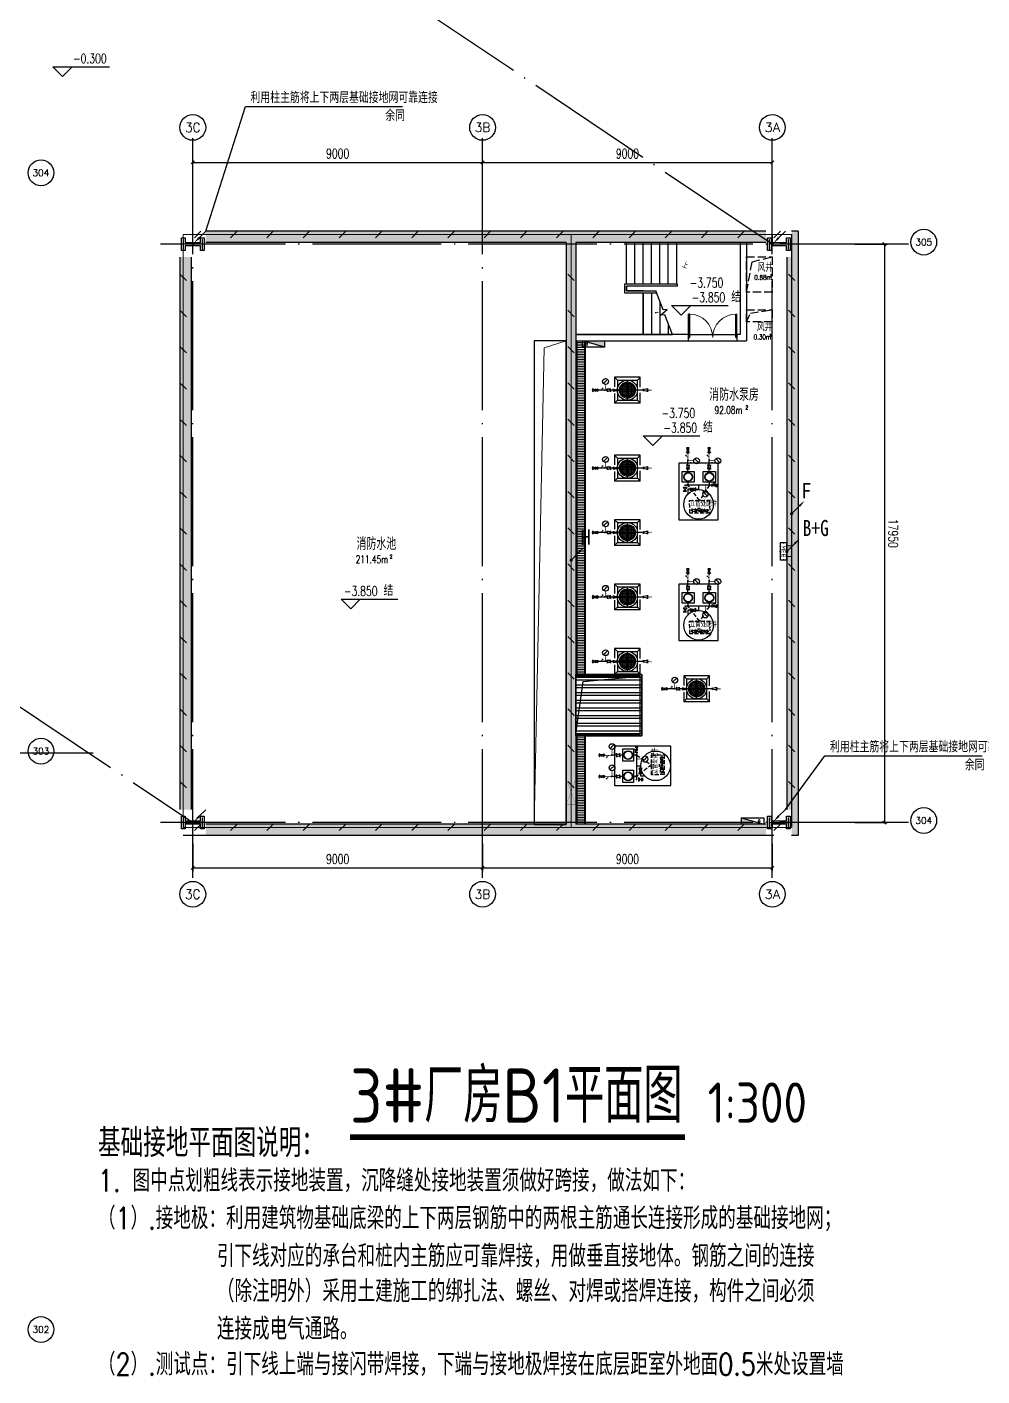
# Model space of a CAD drawing. Extents: x -1396510 to 1250330, y -1892470 to 1623980.
# Drawn here: x -122005 to -92340, y -1629852 to -1587983 of the extents above; entities that cross this region are included whole.
import ezdxf
from ezdxf.enums import TextEntityAlignment as Align

# ---------------------------------------------------------------- set-up
doc = ezdxf.new("R2010")
doc.units = 0
doc.header["$LTSCALE"] = 1000
doc.header["$MEASUREMENT"] = 0
for name, pattern in [('CENTER2', [1.125, 0.75, -0.125, 0.125, -0.125]), ('CONTINOUS', [0]), ('DASH', [0.35, 0.25, -0.1]), ('DOTE', [2.42, 2, -0.2, 0.02, -0.2])]:
    doc.linetypes.add(name, pattern=pattern)
doc.layers.get('Defpoints').update_dxf_attribs({"color": 210})
for name, color, linetype in [('0-辅助线', 1, 'Continuous'), ('A-AXIS-D', 1, 'Continuous'), ('A-AXIS-DOTE', 14, 'DOTE'), ('A-AXIS-DP', 126, 'Continuous'), ('A-HATCH-2', 251, 'Continuous'), ('A-STAIR', 150, 'Continuous'), ('A-WINDOW', 140, 'Continuous'), ('A-防火门窗', 1, 'Continuous'), ('AS-COLN', 6, 'Continuous'), ('AS-WALL', 40, 'Continuous'), ('AS-结构边线层', 200, 'Continuous'), ('DIM_SYMB', 3, 'Continuous'), ('EQUIP-箱柜', 3, 'Continuous'), ('FM_ZF消防', 1, 'Continuous'), ('LWIRE', 4, 'Continuous'), ('SB_ZF消火栓', 10, 'Continuous'), ('SB_ZF消火栓M', 10, 'Continuous'), ('SB_ZF消防', 1, 'Continuous'), ('SHTLN', 4, 'Continuous'), ('TEL_LEAD', 3, 'Continuous'), ('TEL_TEXT', 7, 'Continuous'), ('WIRE-接地', 4, 'Continuous'), ('建-墙-填充', 8, 'Continuous'), ('建-标高', 3, 'Continuous'), ('建-箭头', 3, 'Continuous')]:
    doc.layers.add(name, color=color, linetype=linetype)
doc.layers.add('A-WALL-HATCH', color=8, linetype='Continuous', lineweight=13)
doc.layers.add('S-col', color=2, linetype='Continuous', lineweight=0)
doc.layers.add('A-云线2', color=3, linetype='Continuous', plot=False)
doc.styles.add('-宋体', font='', dxfattribs={"width": 0.8})
doc.styles.add('_TCH_AXIS', font='COMPLEX', dxfattribs={"bigfont": 'GBCBIG'})
doc.styles.add('_TCH_DIM_T3', font='SIMPLEX', dxfattribs={"width": 0.705882, "bigfont": 'GBCBIG'})
doc.styles.add('_TEL_ATTDEF', font='GBENOR', dxfattribs={"width": 0.8, "height": 3, "bigfont": 'GBCBIG'})
doc.styles.add('_TEL_DIM', font='SIMPLEX', dxfattribs={"width": 0.8, "height": 3.5, "bigfont": 'HZTXT'})
doc.styles.add('A-AREA', font='SIMPLEX', dxfattribs={"bigfont": 'GBCBIG'})
doc.styles.add('A-DIM_T3', font='SIMPLEX', dxfattribs={"width": 0.705882, "bigfont": 'GBCBIG'})
doc.styles.add('A-STANDARD', font='SIMPLEX', dxfattribs={"bigfont": 'GBCBIG'})
doc.styles.add('HZTXT5', font='aa.shx', dxfattribs={"width": 0.7, "bigfont": 'hztxt.shx'})
doc.styles.get("Standard").update_dxf_attribs({"font": 'gbenor.shx', "bigfont": 'gbcbig.shx'})
doc.styles.add('TG_LINETYPE', font='SIMPLEX', dxfattribs={"width": 0.8, "height": 3, "bigfont": 'HZTXT'})
doc.styles.add('宋体', font='')
doc.styles.get('-宋体').set_extended_font_data('SimSun')
doc.styles.get('宋体').set_extended_font_data('SimSun')
doc.linetypes.add('TG_X', pattern='A,1,-0.3,["X",TG_LINETYPE,S=0.1,R=0,X=-0.25,Y=-0.15],0', length=1.3)
doc.dimstyles.new('_TCH_ARCH&&100', dxfattribs={"dimtxt": 297.5, "dimasz": 100, "dimexe": 100, "dimexo": 100, "dimgap": 126.25, "dimtad": 1, "dimdec": 0, "dimzin": 0, "dimdsep": 46, "dimtxsty": '_TCH_DIM_T3', "dimblk": 'ARCHTICK', "dimcen": 0.09, "dimclrt": 7, "dimazin": 2, "dimtfac": 1, "dimtdec": 0, "dimtix": 1, "dimtmove": 2, "dimatfit": 3, "dimfxl": 0, "dimtolj": 1, "dimtzin": 0, "dimarcsym": 0})
doc.dimstyles.new('A-DIM&&100', dxfattribs={"dimtxt": 297.5, "dimasz": 100, "dimexe": 100, "dimexo": 100, "dimgap": 126.25, "dimtad": 1, "dimdec": 0, "dimzin": 0, "dimdsep": 46, "dimtxsty": 'A-DIM_T3', "dimblk": 'ARCHTICK', "dimcen": 0.09, "dimclrt": 7, "dimazin": 2, "dimtfac": 1, "dimtdec": 0, "dimtix": 1, "dimtmove": 2, "dimatfit": 3, "dimfxl": 0, "dimtolj": 1, "dimtzin": 0, "dimarcsym": 0})

# ---------------------------------------------------------------- blocks, each defined once
blk = doc.blocks.new('A$C5D961328')
at = {"layer": 'SB_ZF消火栓'}
blk.add_hatch(color=256, dxfattribs=at).paths.add_polyline_path([(0, 40), (700, 40), (700, 240)])
for p, q in [((700, 240), (0, 240)), ((0, 240), (0, 40)), ((700, 240), (0, 40)), ((0, 40), (700, 40)), ((700, 240), (700, 40))]:
    blk.add_line(p, q, dxfattribs=at)
at = {"layer": 'SB_ZF消火栓', "color": 1}
blk.add_circle((140, 140), 32.5, dxfattribs=at)
blk = doc.blocks.new('we42342343234')
at = {"layer": 'SB_ZF消火栓M', "xscale": -1, "rotation": 180}
blk.add_blockref('A$C5D961328', (-104754, 597660), dxfattribs=at)
at = {"layer": 'SB_ZF消火栓M', "xscale": -1}
blk.add_blockref('A$C5D961328', (-99120, 582579), dxfattribs=at)
blk = doc.blocks.new('$VALVE$00000597')
at = {"color": 0}
blk.add_line((-93, 357), (93, 543), dxfattribs=at)
blk.add_lwpolyline([(93, 543, 0, 50, 0), (-31, 456, 50, 50, 0)], format="xyseb", dxfattribs=at)
for points, const_width in [([(0, 300), (0, 0)], 30), ([(0, 182), (75, 182), (75, 107)], 7.5)]:
    blk.add_lwpolyline(points, dxfattribs=dict(at, const_width=const_width))
blk.add_circle((0, 450), 150, dxfattribs=at)
blk = doc.blocks.new('$VALVE$00000296')
at = {"color": 0}
for points in [[(-125, 72), (-125, -72), (125, 72), (125, -72), (-125, 72)], [(0, 60), (0, -64)]]:
    blk.add_lwpolyline(points, dxfattribs=at)
for p in [(-125, 0), (125, 0)]:
    blk.add_point(p, dxfattribs=at)
blk = doc.blocks.new('$VALVE$00000447')
at = {"color": 0}
for p, q in [((-82, 0), (-82, 90)), ((-82, 0), (-82, -90)), ((82, 0), (82, 90)), ((82, 0), (82, -90))]:
    blk.add_line(p, q, dxfattribs=at)
blk.add_circle((0, 0), 60.1, dxfattribs=at)
for p in [(-82, 0), (82, 0)]:
    blk.add_point(p, dxfattribs=at)
blk = doc.blocks.new('$VALVE$00000322')
at = {"color": 0}
for p, q in [((4, 216), (-102, 110)), ((-102, 110), (102, 110)), ((87, 272), (-81, 272)), ((-80, 317), (89, 317)), ((102, 110), (4, 216))]:
    blk.add_line(p, q, dxfattribs=at)
at = {"color": 0, "const_width": 8.96}
for points in [[(0, 0), (0, 110)], [(4, 216), (4, 377)]]:
    blk.add_lwpolyline(points, dxfattribs=at)
at = {"color": 0}
blk.add_point((0, 0), dxfattribs=at)
at = {"color": 0, "flags": 9}
for tag in ['YSIZE', 'XSIZE']:
    blk.add_attdef(tag, (0, 110), '', height=0.5, dxfattribs=at)
blk = doc.blocks.new('$VALVE$00000314')
at = {"color": 0}
for p, q in [((-125, -75), (-125, 75)), ((-125, 75), (125, -75)), ((-75, 125), (75, 125)), ((125, -75), (125, 75))]:
    blk.add_line(p, q, dxfattribs=at)
blk.add_circle((0, 0), 50, dxfattribs=at)
for p in [(-125, 0), (125, 0)]:
    blk.add_point(p, dxfattribs=at)
blk.add_solid([(0, 125), (0, 150), (75, 125)], dxfattribs=at)
blk = doc.blocks.new('$VALVE$00000295')
at = {"color": 0}
blk.add_lwpolyline([(-125, 72), (-125, -72), (125, 72), (125, -72), (-125, 72)], dxfattribs=at)
for p in [(-125, 0), (125, 0)]:
    blk.add_point(p, dxfattribs=at)
blk = doc.blocks.new('$VALVE$00000501')
for p, q in [((-175, 32), (-175, -32)), ((175, 32), (175, -32)), ((96, -77), (50, -123))]:
    blk.add_line(p, q)
at = {"const_width": 35}
for points in [[(-175, 0), (175, 0)], [(-52, 0), (73, -100)]]:
    blk.add_lwpolyline(points, dxfattribs=at)
for p in [(-175, -2), (175, -2)]:
    blk.add_point(p)
blk = doc.blocks.new('A$C6FBA1FAC')
at = {"layer": '0-辅助线', "color": 0, "linetype": 'DASH', "ltscale": 0.5}
blk.add_lwpolyline([(1160, 944), (1631, 639), (1160, 284)], dxfattribs=at)
blk.add_lwpolyline([(1631, 947), (2024, 957), (2024, 340), (1631, 330)], close=True, dxfattribs=at)
at = {"layer": 'SB_ZF消防', "color": 0, "linetype": 'TG_X', "ltscale": 0.5}
for p, q in [((170, 938), (150, 938)), ((538, 938), (380, 938)), ((736, 938), (646, 938)), ((1138, 944), (1065, 944)), ((1160, 1218), (1160, 1179)), ((1160, 1029), (1160, 967)), ((1160, 922), (1160, 608)), ((1946, 931), (1946, 883)), ((1160, 608), (1284, 608)), ((1160, 608), (1160, 307)), ((1284, 523), (1284, 608)), ((1946, 716), (1946, 695)), ((1946, 545), (1946, 519)), ((170, 278), (150, 278)), ((538, 278), (380, 278)), ((736, 278), (646, 278)), ((1138, 284), (1065, 284)), ((1160, 262), (1160, 189)), ((1284, 357), (1284, 287)), ((1426, 287), (1284, 287)), ((1946, 410), (1946, 372))]:
    blk.add_line(p, q, dxfattribs=at)
at = {"layer": 'SB_ZF消防', "color": 0, "linetype": 'CONTINOUS'}
blk.add_lwpolyline([(2229, 1220), (479, 1220), (479, 0), (2229, 0)], close=True, dxfattribs=at)
at = {"layer": 'SB_ZF消防', "color": 0, "linetype": 'CONTINOUS', "elevation": -9}
for points in [[(1065, 1134), (1065, 755), (736, 755), (736, 1134)], [(1065, 474), (1065, 95), (736, 95), (736, 474)]]:
    blk.add_lwpolyline(points, close=True, dxfattribs=at)
at = {"layer": 'SB_ZF消防', "color": 0}
for points in [[(1946, 799), (1893, 799)], [(1946, 799), (2000, 799)]]:
    blk.add_lwpolyline(points, dxfattribs=at)
at = {"layer": 'SB_ZF消防', "color": 0, "linetype": 'CONTINOUS'}
for centre, radius in [((903, 944, -9), 136), ((903, 944, -9), 126), ((1754, 610), 460), ((903, 284, -9), 136), ((903, 284, -9), 126)]:
    blk.add_circle(centre, radius, dxfattribs=at)
at = {"layer": 'SB_ZF消防', "color": 0, "linetype": 'TG_X'}
for centre in [(1160, 944), (1946, 799), (1160, 284)]:
    blk.add_circle(centre, 22.5, dxfattribs=at)
at = {"layer": 'FM_ZF消防', "color": 8, "yscale": 0.6, "zscale": 0.6}
for name, p, xscale, rotation in [('$VALVE$00000314', (1160, 1104), 0.6, 90.00000000000001), ('$VALVE$00000597', (1160, 821), -0.6, 270), ('$VALVE$00000314', (1946, 620), 0.6, 90), ('$VALVE$00000322', (1160, 189), 0.6, 269.9999999999999)]:
    blk.add_blockref(name, p, dxfattribs=dict(at, xscale=xscale, rotation=rotation))
at = {"layer": 'SB_ZF消防', "color": 8, "extrusion": (0, 0, -1), "xscale": -0.6000000000058208, "yscale": 0.6000000000058208, "zscale": -0.6000000000058208}
for p in [(-401, 938), (-401, 278)]:
    blk.add_blockref('$VALVE$00000597', p, dxfattribs=at)
at = {"layer": 'SB_ZF消防', "color": 8, "linetype": 'ByBlock', "xscale": -0.6000000000058208, "yscale": 0.6000000000058208, "zscale": 0.6000000000058208}
for p in [(75, 938), (75, 278)]:
    blk.add_blockref('$VALVE$00000296', p, dxfattribs=at)
at = {"layer": 'SB_ZF消防', "color": 0, "linetype": 'Continuous', "xscale": 0.6, "yscale": -0.6, "zscale": 0.6, "rotation": 180.016219414936}
for p in [(275, 938), (275, 278)]:
    blk.add_blockref('$VALVE$00000501', p, dxfattribs=at)
at = {"layer": 'SB_ZF消防', "color": 8, "extrusion": (0, 0, -1)}
for name, p, xscale, yscale, zscale, rotation in [('$VALVE$00000447', (-592, 940), -0.6655000007060895, 0.6655000007060895, -0.6655000007060895, 359.9823166399769), ('$VALVE$00000295', (-1946, 799), -0.6655000007060895, 0.6655000007060895, -0.6655000007060895, 269.9823166399769), ('$VALVE$00000296', (-1284, 440, -9), -0.6655000019456798, 0.6655000019456798, -0.6655000019456798, 89.98231664000984), ('$VALVE$00000447', (-1946, 464), -0.6655000007060895, 0.6655000007060895, -0.6655000007060895, 269.9823166399769), ('$VALVE$00000447', (-592, 280), -0.6655000007060895, 0.6655000007060895, -0.6655000007060895, 359.9823166399769)]:
    blk.add_blockref(name, p, dxfattribs=dict(at, xscale=xscale, yscale=yscale, zscale=zscale, rotation=rotation))
at = {"layer": 'SB_ZF消防', "color": 0, "linetype": 'CONTINOUS'}
blk.add_text('立管处配件', height=168.8, rotation=90, dxfattribs=at).set_placement((1816, 340))
blk = doc.blocks.new('$VALVE$00000486')
at = {"color": 0}
for p, q in [((90, 55), (-90, 16)), ((-90, -48), (-90, 48)), ((90, 72), (90, -72)), ((90, 72), (90, -72)), ((90, -72), (90, 72)), ((90, -55), (-90, -16))]:
    blk.add_line(p, q, dxfattribs=at)
for p in [(-90, 0), (90, 0)]:
    blk.add_point(p, dxfattribs=at)
blk = doc.blocks.new('A$C601508C6')
at = {"layer": 'SB_ZF消防', "linetype": 'ByBlock'}
h = blk.add_hatch(dxfattribs=at)
h.set_pattern_fill('SQUARE', color=0, scale=12.5, angle=-270, style=0)
h.set_pattern_definition([(90, (136137.827, -172778.786), (-19.84375, -5e-09), [19.84375, -19.84375]), (180, (136137.827, -172778.786), (5e-09, -19.84375), [19.84375, -19.84375])])
edge = h.paths.add_edge_path()
edge.add_ellipse((1081, 400), major_axis=(-155, -155), ratio=1, start_angle=135, end_angle=315)
edge.add_ellipse((1081, 400), major_axis=(-155, -155), ratio=1, start_angle=-45, end_angle=135)
at = {"layer": 'SB_ZF消防', "color": 0, "linetype": 'ByBlock'}
for p, q in [((681, 800), (681, 505)), ((768, 712), (681, 800)), ((1481, 800), (681, 800)), ((768, 712), (768, 490)), ((768, 712), (1393, 712)), ((1081, 87), (1081, 712)), ((1393, 712), (1481, 800)), ((1393, 490), (1393, 712)), ((1481, 490), (1481, 800)), ((1568, 400), (643, 400)), ((681, 297), (681, 0)), ((768, 87), (681, 0)), ((768, 297), (768, 87)), ((768, 87), (1393, 87)), ((1393, 87), (1393, 318)), ((1481, 0), (1393, 87)), ((1481, 0), (1481, 318)), ((1481, 0), (681, 0))]:
    blk.add_line(p, q, dxfattribs=at)
at = {"layer": 'SB_ZF消防', "color": 0, "linetype": 'ByBlock', "ltscale": 0.5}
for p, q in [((453, 400), (150, 400)), ((647, 400), (551, 400)), ((756, 400), (831, 400))]:
    blk.add_line(p, q, dxfattribs=at)
at = {"layer": 'SB_ZF消防', "color": 0, "linetype": 'ByBlock', "const_width": 7.5}
blk.add_lwpolyline([(1813, 375, 1), (1813, 425, 1), (1813, 375, 1)], format="xyb", dxfattribs=at)
at = {"layer": 'SB_ZF消防', "color": 0, "linetype": 'ByBlock', "const_width": 22.5}
for points in [[(1399, 400), (1566, 400)], [(1701, 400), (1788, 400)]]:
    blk.add_lwpolyline(points, dxfattribs=at)
at = {"layer": 'SB_ZF消防', "color": 0, "linetype": 'ByBlock'}
for radius in [313, 250, 219]:
    blk.add_circle((1081, 400), radius, dxfattribs=at)
at = {"layer": 'SB_ZF消防', "color": 8, "linetype": 'ByBlock', "xscale": -0.6000000000058209, "yscale": 0.6000000000058209, "zscale": 0.6000000000058208}
for name, p in [('$VALVE$00000296', (75, 400)), ('$VALVE$00000447', (502, 400)), ('$VALVE$00000486', (701, 400))]:
    blk.add_blockref(name, p, dxfattribs=at)
at = {"layer": 'SB_ZF消防', "color": 0, "linetype": 'ByBlock', "xscale": 0.6, "yscale": -0.6, "zscale": 0.6}
blk.add_blockref('$VALVE$00000501', (274, 403), dxfattribs=at)
at = {"layer": 'SB_ZF消防', "color": 8, "linetype": 'ByBlock', "extrusion": (0, 0, -1), "xscale": -0.6000000000058209, "yscale": 0.6000000000058209, "zscale": -0.6000000000058209}
blk.add_blockref('$VALVE$00000597', (-401, 400), dxfattribs=at)
at = {"layer": 'SB_ZF消防', "color": 8, "linetype": 'ByBlock', "xscale": -0.7500000000000002, "yscale": 0.7500000000000002, "zscale": 0.75, "rotation": 180}
blk.add_blockref('$VALVE$00000486', (1633, 400), dxfattribs=at)
blk = doc.blocks.new('_ArchTick')
at = {"color": 0, "linetype": 'ByBlock', "const_width": 0.4}
blk.add_lwpolyline([(-0.5, -0.5), (0.5, 0.5)], dxfattribs=at)
blk = doc.blocks.new('*D5827')
at = {"layer": 'A-AXIS-D', "color": 0, "lineweight": -2, "transparency": 16777216}
for p, q in [((196000, -38700), (196000, -39558)), ((205000, -38700), (205000, -39558)), ((196000, -39458), (205000, -39458))]:
    blk.add_line(p, q, dxfattribs=at)
at = {"layer": 'Defpoints', "color": 0, "transparency": 16777216}
for p in [(196000, -38600), (205000, -38600), (205000, -39458)]:
    blk.add_point(p, dxfattribs=at)
at = {"layer": 'A-AXIS-D', "color": 0, "lineweight": -2, "transparency": 16777216, "xscale": 100, "yscale": 100, "zscale": 100, "rotation": 180}
blk.add_blockref('_ArchTick', (196000, -39458), dxfattribs=at)
at = {"layer": 'A-AXIS-D', "color": 0, "lineweight": -2, "transparency": 16777216, "xscale": 100, "yscale": 100, "zscale": 100}
blk.add_blockref('_ArchTick', (205000, -39458), dxfattribs=at)
at = {"layer": 'A-AXIS-D', "color": 7, "transparency": 16777216, "insert": (200500, -39183), "char_height": 297.5, "attachment_point": 5, "style": '_TCH_DIM_T3'}
blk.add_mtext('\\A1;9000', dxfattribs=at)
blk = doc.blocks.new('*D5828')
at = {"layer": 'A-AXIS-D', "color": 0, "lineweight": -2, "transparency": 16777216}
for p, q in [((205000, -38700), (205000, -39558)), ((214000, -38700), (214000, -39558)), ((205000, -39458), (214000, -39458))]:
    blk.add_line(p, q, dxfattribs=at)
at = {"layer": 'Defpoints', "color": 0, "transparency": 16777216}
for p in [(205000, -38600), (214000, -38600), (214000, -39458)]:
    blk.add_point(p, dxfattribs=at)
at = {"layer": 'A-AXIS-D', "color": 0, "lineweight": -2, "transparency": 16777216, "xscale": 100, "yscale": 100, "zscale": 100, "rotation": 180}
blk.add_blockref('_ArchTick', (205000, -39458), dxfattribs=at)
at = {"layer": 'A-AXIS-D', "color": 0, "lineweight": -2, "transparency": 16777216, "xscale": 100, "yscale": 100, "zscale": 100}
blk.add_blockref('_ArchTick', (214000, -39458), dxfattribs=at)
at = {"layer": 'A-AXIS-D', "color": 7, "transparency": 16777216, "insert": (209500, -39183), "char_height": 297.5, "attachment_point": 5, "style": '_TCH_DIM_T3'}
blk.add_mtext('\\A1;9000', dxfattribs=at)
blk = doc.blocks.new('*D5856')
at = {"layer": 'A-AXIS-D', "color": 0, "lineweight": -2, "transparency": 16777216}
for p, q in [((216564, -20100), (217580, -20100)), ((217480, -20100), (217480, -38050)), ((216564, -38050), (217580, -38050))]:
    blk.add_line(p, q, dxfattribs=at)
at = {"layer": 'Defpoints', "color": 0, "transparency": 16777216}
for p in [(216464, -20100), (216464, -38050), (217480, -38050)]:
    blk.add_point(p, dxfattribs=at)
at = {"layer": 'A-AXIS-D', "color": 0, "lineweight": -2, "transparency": 16777216, "xscale": 100, "yscale": 100, "zscale": 100}
for p, rotation in [((217480, -20100), 90), ((217480, -38050), 270)]:
    blk.add_blockref('_ArchTick', p, dxfattribs=dict(at, rotation=rotation))
at = {"layer": 'A-AXIS-D', "color": 7, "transparency": 16777216, "insert": (217755, -29075), "char_height": 297.5, "attachment_point": 5, "rotation": 270, "style": 'A-DIM_T3'}
blk.add_mtext('\\A1;17950', dxfattribs=at)
blk = doc.blocks.new('*D5857')
at = {"layer": 'A-AXIS-D', "color": 0, "lineweight": -2, "transparency": 16777216}
for p, q in [((196000, -18320), (196000, -17462)), ((196000, -17562), (205000, -17562)), ((205000, -18320), (205000, -17462))]:
    blk.add_line(p, q, dxfattribs=at)
at = {"layer": 'Defpoints', "color": 0, "transparency": 16777216}
for p in [(205000, -17562), (196000, -18420), (205000, -18420)]:
    blk.add_point(p, dxfattribs=at)
at = {"layer": 'A-AXIS-D', "color": 0, "lineweight": -2, "transparency": 16777216, "xscale": 100, "yscale": 100, "zscale": 100, "rotation": 180}
blk.add_blockref('_ArchTick', (196000, -17562), dxfattribs=at)
at = {"layer": 'A-AXIS-D', "color": 0, "lineweight": -2, "transparency": 16777216, "xscale": 100, "yscale": 100, "zscale": 100}
blk.add_blockref('_ArchTick', (205000, -17562), dxfattribs=at)
at = {"layer": 'A-AXIS-D', "color": 7, "transparency": 16777216, "insert": (200500, -17287), "char_height": 297.5, "attachment_point": 5, "style": '_TCH_DIM_T3'}
blk.add_mtext('\\A1;9000', dxfattribs=at)
blk = doc.blocks.new('*D5858')
at = {"layer": 'A-AXIS-D', "color": 0, "lineweight": -2, "transparency": 16777216}
for p, q in [((205000, -18320), (205000, -17462)), ((205000, -17562), (214000, -17562)), ((214000, -18320), (214000, -17462))]:
    blk.add_line(p, q, dxfattribs=at)
at = {"layer": 'Defpoints', "color": 0, "transparency": 16777216}
for p in [(214000, -17562), (205000, -18420), (214000, -18420)]:
    blk.add_point(p, dxfattribs=at)
at = {"layer": 'A-AXIS-D', "color": 0, "lineweight": -2, "transparency": 16777216, "xscale": 100, "yscale": 100, "zscale": 100, "rotation": 180}
blk.add_blockref('_ArchTick', (205000, -17562), dxfattribs=at)
at = {"layer": 'A-AXIS-D', "color": 0, "lineweight": -2, "transparency": 16777216, "xscale": 100, "yscale": 100, "zscale": 100}
blk.add_blockref('_ArchTick', (214000, -17562), dxfattribs=at)
at = {"layer": 'A-AXIS-D', "color": 7, "transparency": 16777216, "insert": (209500, -17287), "char_height": 297.5, "attachment_point": 5, "style": '_TCH_DIM_T3'}
blk.add_mtext('\\A1;9000', dxfattribs=at)
blk = doc.blocks.new('$DorLib2D$00000002')
for p, q in [((-0.5, 0), (-0.5, 0.4875)), ((-0.475, 0.4875), (-0.5, 0.4875)), ((-0.475, 0), (-0.475, 0.4875)), ((0.475, 0), (0.475, 0.4875)), ((0.475, 0.4875), (0.5, 0.4875)), ((0.5, 0), (0.5, 0.4875)), ((-0.5, 0), (-0.475, 0)), ((0.5, 0), (0.475, 0))]:
    blk.add_line(p, q)
at = {"lineweight": 13}
for centre, start, end in [((-0.4875, 0), 0, 88.53072), ((0.4875, 0), 91.46928, 180)]:
    blk.add_arc(centre, 0.4875, start, end, dxfattribs=at)
blk = doc.blocks.new('_FZH')
at = {"layer": 'A-HATCH-2'}
blk.add_lwpolyline([(-0.437, -0.25), (-0.437, 0.25), (-0.297, 0.25), (-0.297, 0.067), (0.298, 0.067), (0.298, 0.25), (0.438, 0.25), (0.438, -0.25), (0.298, -0.25), (0.298, -0.068), (-0.297, -0.068), (-0.297, -0.25)], close=True, dxfattribs=at)
at = {"layer": 'S-col'}
blk.add_lwpolyline([(-0.375, -0.188), (-0.375, 0.187), (-0.36, 0.187), (-0.36, 0.005), (0.36, 0.005), (0.36, 0.187), (0.375, 0.187), (0.375, -0.188), (0.36, -0.188), (0.36, -0.005), (-0.36, -0.005), (-0.36, -0.188)], close=True, dxfattribs=at)
blk = doc.blocks.new('$LinePat$饰面砖')
at = {"color": 0}
for p, q in [((0, 0), (70, 0)), ((0, 0), (0, -100)), ((17.5, 0), (17.5, -100)), ((35, 0), (35, -100)), ((52.5, 0), (52.5, -100)), ((70, 0), (70, -100)), ((0, -100), (70, -100))]:
    blk.add_line(p, q, dxfattribs=at)
at = {"color": 0, "linetype": 'DASH'}
for p, q in [((0, -12.5), (70, -12.5)), ((0, -87.5), (70, -87.5))]:
    blk.add_line(p, q, dxfattribs=at)
blk = doc.blocks.new('$TelecSys$00000008')
blk.add_line((0.4, 0.4), (-0.4, -0.4))
blk = doc.blocks.new('$TelecSys$00000078')
for p, q in [((0.1, 0.1), (0.1, 0.1)), ((1.15, 1.15), (0.55, 0.55)), ((-0.1, -0.1), (-0.1, -0.1))]:
    blk.add_line(p, q)
at = {"const_width": 0.142}
blk.add_lwpolyline([(-0.07, 0, 1), (0.07, 0, 1)], format="xyb", close=True, dxfattribs=at)
blk.add_solid([(0.62, 0.48), (0.48, 0.62), (0.1, 0.1)])
at = {"width": 0.8, "flags": 9}
blk.add_attdef('A', (0, 0), '', height=0.00002, dxfattribs=at)
blk = doc.blocks.new('$equip$00002907')
for p, q in [((0.75, 0.6), (-0.75, 0.6)), ((-0.75, 0.6), (-0.75, 0)), ((-0.75, 0), (0.75, 0)), ((0.75, 0), (0.75, 0.6))]:
    blk.add_line(p, q)
at = {"const_width": 0.0571}
blk.add_lwpolyline([(-0.75, 0.6), (-0.75, 0), (0.75, 0), (0.75, 0.6), (-0.75, 0.6), (-0.75, 0)], dxfattribs=at)
for p in [(-0.75, 0.3), (0, 0.6), (0, 0), (0.75, 0.3)]:
    blk.add_point(p)
at = {"color": 7, "style": '_TEL_DIM'}
blk.add_attdef('$TEXT$', text='', height=0.4, dxfattribs=at).set_placement((0, 0.3), align=Align.MIDDLE_CENTER)
at = {"color": 7, "style": '_TEL_DIM', "flags": 1}
for tag in ['A', 'REMARK']:
    blk.add_attdef(tag, text='', height=0.00002, dxfattribs=at).set_placement((0, 0), align=Align.MIDDLE_CENTER)
blk = doc.blocks.new('$TelecSys$00000079')
for p, q in [((0.7, 0.7), (0, 0)), ((0.1, 0.1), (0.1, 0.1)), ((-0.1, -0.1), (-0.1, -0.1))]:
    blk.add_line(p, q)
at = {"const_width": 0.142}
blk.add_lwpolyline([(-0.07, 0, 1), (0.07, 0, 1)], format="xyb", close=True, dxfattribs=at)
blk.add_solid([(0.63, 0.77), (0.77, 0.63), (1.15, 1.15)])
at = {"width": 0.8, "flags": 9}
blk.add_attdef('A', (0, 0), '', height=0.00002, dxfattribs=at)
blk = doc.blocks.new('世赫3#厂房一层0821')
at = {"layer": 'A-HATCH-2'}
h = blk.add_hatch(dxfattribs=at)
h.set_pattern_fill('ANSI32', color=8, scale=50, angle=135)
h.set_pattern_definition([(180, (381554.18, -893630.89), (-1e-14, -238.125), []), (180, (381474.8, -893551.5), (-1e-14, -238.125), [])])
h.paths.add_polyline_path([(209950, -33450.9), (207900, -33455.9), (207900, -35365.9), (209950, -35360.9)])
at = {"layer": '建-墙-填充'}
for points in [[(196400, -19700.1), (196400, -20050.1), (207600, -20050.1), (207750, -19933.4), (207750, -19700.1)], [(207750, -19933.4), (207600, -20050.1), (207600, -22990), (207900, -22990), (207900, -20050.1)], [(213100, -20050.1), (213100, -19700.1), (207750, -19700.1), (207750, -19933.4), (207900, -20050.1)], [(213800, -20050.1), (213800, -19700.1), (213100, -19700.1), (213100, -20050.1)], [(214450, -37650), (214600, -37650), (214600, -38450), (214800, -38450), (214800, -19700.1), (214600, -19700.1), (214600, -20500.1), (214450, -20500.1)], [(195600, -37650), (195950, -37650), (195950, -20500.1), (195600, -20500.1)], [(207900, -22990), (207600, -22990), (207600, -38100.9), (207750, -38217.6), (207900, -38100.9)], [(196400, -38100.9), (196400, -38450), (195700.6, -38450), (195700, -38450.9), (207750, -38450.9), (207750, -38217.6), (207600, -38100.9)], [(214050, -38450), (213800, -38450), (213800, -38100.9), (207900, -38100.9), (207750, -38217.6), (207750, -38450.9), (214050, -38450.9)]]:
    blk.add_hatch(color=256, dxfattribs=at).paths.add_polyline_path(points)
at = {"layer": 'A-AXIS-D'}
for centre in [(196000, -16476), (205000, -16476), (214000, -16476), (191283.7, -17885.7), (218703.7, -20035.7), (191283.7, -35835.7), (218703.7, -37985.7), (196000, -40276.3), (205000, -40276.3), (214000, -40276.3), (191283.7, -53785.7)]:
    blk.add_circle(centre, 400, dxfattribs=at)
at = {"layer": 'A-AXIS-DOTE', "color": 8, "ltscale": 2}
for p, q in [((214000, -20100), (184004, 0)), ((165996, -17950), (196000, -38050)), ((218234.2, -20100), (194994.2, -20100)), ((192904.2, -35900), (-5155.8, -35900)), ((218234.2, -38050), (194994.2, -38050))]:
    blk.add_line(p, q, dxfattribs=at)
for points in [[(196000, -39770), (196000, -16810)], [(205000, -39770), (205000, -16810)], [(214000, -39770), (214000, -16810)]]:
    blk.add_lwpolyline(points, dxfattribs=at)
at = {"layer": 'A-AXIS-DP', "color": 8}
blk.add_lwpolyline([(207900, -33450.9), (209950, -33450.9), (209950, -35360.9), (207900, -35360.9)], close=True, dxfattribs=at)
at = {"layer": 'A-HATCH-2', "color": 8}
blk.add_lwpolyline([(207900, -35310.9), (208124.2, -33670.9), (209900, -33510.9)], dxfattribs=at)
at = {"layer": 'A-STAIR'}
for p, q in [((209470, -20050.1), (207900, -20050.1)), ((207900, -20050.1), (207900, -22900.1)), ((211030, -20050.1), (209470, -20050.1)), ((209470, -21340.1), (209470, -20050.1)), ((209470, -21340.1), (209470, -20050.1)), ((209730, -21340.1), (209730, -20050.1)), ((209990, -21340.1), (209990, -20050.1)), ((210250, -21340.1), (210250, -20050.1)), ((210510, -21340.1), (210510, -20050.1)), ((210770, -21340.1), (210770, -20050.1)), ((211030, -21340.1), (211030, -20050.1)), ((211060, -21340.1), (209410, -21340.1)), ((209410, -21340.1), (209410, -21610.1)), ((211060, -21400.1), (211060, -21340.1)), ((209410, -21610.1), (210403.1, -21610.1)), ((211030, -21400.1), (209470, -21400.1)), ((211060, -21400.1), (209470, -21400.1)), ((209470, -21400.1), (209470, -21550.1)), ((209470, -21550.1), (209470, -21400.1)), ((209470, -21550.1), (210380, -21550.1)), ((209990, -21550.1), (209470, -21550.1)), ((209990, -21550.1), (210380, -21550.1)), ((209990, -21610.1), (209990, -22900.1)), ((209990, -22900.1), (209990, -21610.1)), ((210250, -21610.1), (210250, -22900.1)), ((210607.7, -22141.3), (210380, -21550.1)), ((210510, -21887.6), (210510, -22900.1)), ((210530.9, -22304.6), (210733.7, -22127.9)), ((210733.7, -22127.9), (210607.7, -22141.3)), ((210665.1, -22290.3), (210530.9, -22304.6)), ((210900, -22900.1), (210665.1, -22290.3)), ((210770, -22562.6), (210770, -22900.1)), ((207900, -22900.1), (209990, -22900.1)), ((209990, -22900.1), (210900, -22900.1))]:
    blk.add_line(p, q, dxfattribs=at)
at = {"layer": 'A-WALL-HATCH'}
blk.add_lwpolyline([(206600, -38110.9), (206917.9, -23317.7), (207600, -23100)], dxfattribs=at)
at = {"layer": 'A-WINDOW', "color": 8}
blk.add_lwpolyline([(209950, -33450.9), (207900, -33455.9), (207900, -35365.9), (209950, -35360.9)], close=True, dxfattribs=at)
at = {"layer": 'A-WINDOW', "color": 8, "const_width": 5}
blk.add_lwpolyline([(207600, -37500), (207900, -37500), (207900, -36700), (207600, -36700)], close=True, dxfattribs=at)
for points in [[(207600, -36700), (207900, -37500)], [(207600, -37500), (207900, -36700)]]:
    blk.add_lwpolyline(points, dxfattribs=at)
at = {"layer": 'A-防火门窗', "color": 1}
for p, q in [((211400, -22900), (212900, -22900)), ((211400, -23100), (212900, -23100))]:
    blk.add_line(p, q, dxfattribs=at)
at = {"layer": 'AS-COLN', "color": 8}
for p, q in [((195700, -19800.1), (195700, -19800.1)), ((195950, -19800.1), (195950, -19800.1)), ((196200, -19800.1), (196200, -19800.1)), ((207750, -19700.1), (196400, -19700.1)), ((207600, -20050.1), (196400, -20050.1)), ((207600, -20050.1), (207600, -22990)), ((213100, -19700.1), (207750, -19700.1)), ((207900, -20050.1), (207900, -22990)), ((213100, -20050.1), (207900, -20050.1)), ((213800, -19700.1), (213100, -19700.1)), ((213800, -20050.1), (213100, -20050.1)), ((214800, -19700.1), (214600, -19700.1)), ((214800, -19700.1), (214800, -38450)), ((195600, -20500.1), (195600, -37650)), ((195950, -20500.1), (195950, -37650)), ((214450, -20500.1), (214450, -37650)), ((207600, -22990), (207600, -38100.9)), ((207900, -22990), (207900, -38100.9)), ((207600, -38100.9), (196400, -38100.9)), ((213800, -38100.9), (207900, -38100.9)), ((195700, -38450.9), (195700.6, -38450)), ((207750, -38450.9), (195700, -38450.9)), ((214050, -38450.9), (207750, -38450.9)), ((214050, -38450.9), (214050, -38450)), ((214800, -38450), (214600, -38450))]:
    blk.add_line(p, q, dxfattribs=at)
for points in [[(206600, -38110.9), (207600, -38110.9), (207600, -23100), (206600, -23100)], [(209900, -33510.9), (207900, -33510.9), (207900, -35310.9), (209900, -35310.9)]]:
    blk.add_lwpolyline(points, close=True, dxfattribs=at)
at = {"layer": 'AS-WALL'}
for p, q in [((213000, -20050.1), (213000, -22900)), ((213200, -20050.1), (213200, -23100)), ((211400, -22900), (207900, -22900)), ((211400, -23100), (211400, -22900)), ((213000, -22900), (212900, -22900)), ((212900, -22900), (212900, -23100)), ((207900, -23100), (211400, -23100)), ((212900, -23100), (213200, -23100))]:
    blk.add_line(p, q, dxfattribs=at)
at = {"layer": 'AS-结构边线层', "color": 8, "linetype": 'DASH'}
for points in [[(213200, -20490), (214000, -20490), (214000, -21590), (213200, -21590)], [(213200, -22140), (214000, -22140), (214000, -22510), (213200, -22510)]]:
    blk.add_lwpolyline(points, close=True, dxfattribs=at)
for points in [[(213200, -21590), (213374.2, -20645), (214000, -20495)], [(213200, -22510), (213319.3, -22237.8), (214000, -22140)]]:
    blk.add_lwpolyline(points, dxfattribs=at)
at = {"layer": 'DIM_SYMB', "const_width": 175}
blk.add_lwpolyline([(200883.7, -47810.8), (211290, -47810.8)], dxfattribs=at)
at = {"layer": '建-标高', "color": 8}
for p, q in [((191951.2, -14890.9), (191651.2, -14590.9)), ((191651.2, -14590.9), (193411.2, -14590.9)), ((191951.2, -14890.9), (192251.2, -14590.9)), ((211164.2, -22305), (210864.2, -22005)), ((210864.2, -22005), (212624.2, -22005)), ((211164.2, -22305), (211464.2, -22005)), ((210290, -26350), (209990, -26050)), ((209990, -26050), (211750, -26050)), ((210290, -26350), (210590, -26050)), ((200903.6, -31420), (200603.6, -31120)), ((200603.6, -31120), (202363.6, -31120)), ((200903.6, -31420), (201203.6, -31120))]:
    blk.add_line(p, q, dxfattribs=at)
at = {"layer": '建-箭头'}
blk.add_lwpolyline([(211160, -20725.1, 0, 0, 0), (208685, -20725.1, 0, 0, 0), (208685, -22225.1, 0, 0, 0), (210510, -22225.1, 0, 40, 0), (210360, -22225.1, 0, 0, 0)], format="xyseb", dxfattribs=at)
at = {"layer": 'A-WALL-HATCH', "yscale": 3, "zscale": 3}
for p, xscale, rotation in [((208200, -23100), 3.019102133014555, 270.0001690309123), ((208200, -23311.3), 3.019102133014555, 270.0001690309123), ((208200, -23522.7), 3.019102133014555, 270.0001690309123), ((208200, -23734), 3.019102133014555, 270.0001690309123), ((208200, -23945.3), 3.019102133014555, 270.0001690309123), ((208200, -24156.7), 3.019102133014555, 270.0001690309123), ((208200, -24368), 3.019102133014555, 270.0001690309123), ((208200, -24579.4), 3.019102133014555, 270.0001690309123), ((208200, -24790.7), 3.019102133014555, 270.0001690309123), ((208200, -25002), 3.019102133014555, 270.0001690309123), ((208200, -25213.4), 3.019102133014555, 270.0001690309123), ((208200, -25424.7), 3.019102133014555, 270.0001690309123), ((208200, -25636), 3.019102133014555, 270.0001690309123), ((208200, -25847.4), 3.019102133014555, 270.0001690309123), ((208200, -26058.7), 3.019102133014555, 270.0001690309123), ((208200, -26270.1), 3.019102133014555, 270.0001690309123), ((208200, -26481.4), 3.019102133014555, 270.0001690309123), ((208200, -26692.7), 3.019102133014555, 270.0001690309123), ((208200, -26904.1), 3.019102133014555, 270.0001690309123), ((208200, -27115.4), 3.019102133014555, 270.0001690309123), ((208200, -27326.7), 3.019102133014555, 270.0001690309123), ((208200, -27538.1), 3.019102133014555, 270.0001690309123), ((208200, -27749.4), 3.019102133014555, 270.0001690309123), ((208200, -27960.8), 3.019102133014555, 270.0001690309123), ((208200, -28172.1), 3.019102133014555, 270.0001690309123), ((208200, -28383.4), 3.019102133014555, 270.0001690309123), ((208200, -28594.8), 3.019102133014555, 270.0001690309123), ((208200, -28806.1), 3.019102133014555, 270.0001690309123), ((208200, -29017.4), 3.019102133014555, 270.0001690309123), ((208200, -29228.8), 3.019102133014555, 270.0001690309123), ((208200, -29440.1), 3.019102133014555, 270.0001690309123), ((208200, -29651.5), 3.019102133014555, 270.0001690309123), ((208200, -29862.8), 3.019102133014555, 270.0001690309123), ((208200, -30074.1), 3.019102133014555, 270.0001690309123), ((208200, -30285.5), 3.019102133014555, 270.0001690309123), ((208200, -30496.8), 3.019102133014555, 270.0001690309123), ((208200, -30708.1), 3.019102133014555, 270.0001690309123), ((208200, -30919.5), 3.019102133014555, 270.0001690309123), ((208200, -31130.8), 3.019102133014555, 270.0001690309123), ((208200, -31342.1), 3.019102133014555, 270.0001690309123), ((208200, -31553.5), 3.019102133014555, 270.0001690309123), ((208200, -31764.8), 3.019102133014555, 270.0001690309123), ((208200, -31976.2), 3.019102133014555, 270.0001690309123), ((208200, -32187.5), 3.019102133014555, 270.0001690309123), ((208200, -32398.8), 3.019102133014555, 270.0001690309123), ((208200, -32610.2), 3.019102133014555, 270.0001690309123), ((208200, -32821.5), 3.019102133014555, 270.0001690309123), ((208200, -33032.8), 3.019102133014555, 270.0001690309123), ((208200, -33244.2), 3.019102133014555, 270.0001690309123), ((208200, -35365.5), 3.005896639420585, 270.0001690309121), ((208200, -35575.9), 3.005896639420585, 270.0001690309121), ((208200, -35786.3), 3.005896639420585, 270.0001690309121), ((208200, -35996.8), 3.005896639420585, 270.0001690309121), ((208200, -36207.2), 3.005896639420585, 270.0001690309121), ((208200, -36417.6), 3.005896639420585, 270.0001690309121), ((208200, -36628), 3.005896639420585, 270.0001690309121), ((208200, -36838.4), 3.005896639420585, 270.0001690309121), ((208200, -37048.8), 3.005896639420585, 270.0001690309121), ((208200, -37259.2), 3.005896639420585, 270.0001690309121), ((208200, -37469.6), 3.005896639420585, 270.0001690309121), ((208200, -37680.1), 3.005896639420585, 270.0001690309121), ((208200, -37890.5), 3.005896639420585, 270.0001690309121)]:
    blk.add_blockref('$LinePat$饰面砖', p, dxfattribs=dict(at, xscale=xscale, rotation=rotation))
at = {"layer": 'A-防火门窗', "color": 1, "xscale": 1500, "yscale": 1500, "zscale": 200}
blk.add_blockref('$DorLib2D$00000002', (212150, -23000), dxfattribs=at)
at = {"layer": 'AS-COLN', "color": 8, "xscale": 800, "yscale": 800, "zscale": 800}
for p in [(196000, -20100.1), (214200, -20100.1), (196000, -38050), (214200, -38050)]:
    blk.add_blockref('_FZH', p, dxfattribs=at)
at = {"layer": 'SB_ZF消火栓'}
blk.add_blockref('we42342343234', (312854.2, -620720), dxfattribs=at)
at = {"layer": 'SB_ZF消防', "color": 8}
for name, p in [('A$C601508C6', (208419.2, -25030)), ('A$C601508C6', (208419.2, -27450)), ('A$C601508C6', (208419.2, -29450)), ('A$C601508C6', (208419.2, -31450)), ('A$C601508C6', (208419.2, -33450)), ('A$C601508C6', (210569.2, -34300)), ('A$C6FBA1FAC', (208621.1, -36900))]:
    blk.add_blockref(name, p, dxfattribs=at)
at = {"layer": 'SB_ZF消防', "color": 8, "rotation": 270}
for p in [(211100, -26420.9), (211100, -30171.1)]:
    blk.add_blockref('A$C6FBA1FAC', p, dxfattribs=at)
at = {"layer": 'A-AXIS-D', "color": 7, "style": '_TCH_AXIS'}
for s, height, p, p2 in [('3C', 294.28, (195761.8, -16623.2), (196238.2, -16623.2)), ('3B', 282.17, (204758.1, -16617.1), (205241.9, -16617.1)), ('3A', 276.42, (213756.5, -16614.2), (214243.5, -16614.2)), ('304', 199.75, (191022.2, -17985.6), (191545.3, -17985.6)), ('305', 206.28, (218443.4, -20138.9), (218964.1, -20138.9)), ('303', 206.28, (191023.4, -35938.9), (191544.1, -35938.9)), ('304', 199.75, (218442.2, -38085.6), (218965.3, -38085.6)), ('3C', 294.28, (195761.8, -40423.4), (196238.2, -40423.4)), ('3B', 282.17, (204758.1, -40417.3), (205241.9, -40417.3)), ('3A', 276.42, (213756.5, -40414.5), (214243.5, -40414.5)), ('302', 206.28, (191023.4, -53888.9), (191544.1, -53888.9))]:
    blk.add_text(s, height=height, dxfattribs=at).set_placement(p, p2, align=Align.FIT)
at = {"layer": 'A-防火门窗', "color": 8, "style": 'A-AREA'}
for s, height, p in [('风井', 241.13, (213540.6, -20950)), ('风井', 241.13, (213520.6, -22800)), ('消防水泵房', 385.82, (212039.7, -24960)), ('消防水池', 385.82, (201083.9, -29590.1))]:
    blk.add_text(s, height=height, dxfattribs=at).set_placement(p)
at = {"layer": 'A-防火门窗', "color": 8, "style": 'A-AREA', "width": 0.705882}
for s, height, p in [('0.88m', 148.75, (213436.7, -21205.9)), ('2', 74.4, (213936.7, -21118.4)), ('0.30m', 148.75, (213416.7, -23055.9)), ('2', 74.4, (213916.7, -22968.4)), ('2', 119, (213166.2, -25229.5)), ('92.08m', 238, (212206.2, -25369.5)), ('211.45m', 238, (201059.8, -29999.6)), ('2', 119, (202115.8, -29859.6))]:
    blk.add_text(s, height=height, dxfattribs=at).set_placement(p)
at = {"layer": 'DIM_SYMB', "color": 7}
for s, height, p in [('3#厂房B1平面图', 1687.94, (200883.7, -47367.7)), ('1:300', 1250, (211990, -47367.7))]:
    blk.add_text(s, height=height, dxfattribs=at).set_placement(p)
at = {"layer": '建-标高', "color": 7, "style": 'A-STANDARD', "width": 0.705882}
for s, p in [('-0.300', (192281.2, -14485.9)), ('-3.750', (211434.2, -21445)), ('-3.850', (211494.2, -21900)), ('-3.750', (210560, -25490)), ('-3.850', (210620, -25945)), ('-3.850', (200694.2, -31015))]:
    blk.add_text(s, height=297.5, dxfattribs=at).set_placement(p)
at = {"layer": '建-标高', "color": 7, "style": 'A-STANDARD'}
for p in [(212724.2, -21900), (211850, -25945), (201924.2, -31015)]:
    blk.add_text('结', height=337.6, dxfattribs=at).set_placement(p)
at = {"layer": '建-箭头', "color": 7, "style": 'A-STANDARD'}
blk.add_text('上', height=168.8, rotation=339.92971, dxfattribs=at).set_placement((211182.5, -20807.3))
at = {"layer": 'A-AXIS-D'}
for base, p1, p2, picture, middle in [((205000, -17562.2), (196000, -18420.2), (205000, -18420.2), '*D5857', (200500, -17287.2)), ((214000, -17562.2), (205000, -18420.2), (214000, -18420.2), '*D5858', (209500, -17287.2)), ((205000, -39458), (196000, -38600), (205000, -38600), '*D5827', (200500, -39183)), ((214000, -39458), (205000, -38600), (214000, -38600), '*D5828', (209500, -39183))]:
    dim = blk.add_linear_dim(base=base, p1=p1, p2=p2, angle=0, dimstyle='_TCH_ARCH&&100', dxfattribs=at)
    dim.commit()
    dim.dimension.update_dxf_attribs({"geometry": picture, "text_midpoint": middle, "dimtype": 161})
dim = blk.add_linear_dim(base=(217480, -38050), p1=(216464.2, -20100), p2=(216464.2, -38050), angle=270, dimstyle='A-DIM&&100', dxfattribs=at)
dim.commit()
dim.dimension.update_dxf_attribs({"geometry": '*D5856', "text_midpoint": (217755, -29075), "dimtype": 161, "text_rotation": 270})

msp = doc.modelspace()

# ---------------------------------------------------------------- linework, layer by layer
at = {"layer": 'TEL_LEAD'}
for p, q in [((-116447.7, -1594317.5), (-115220, -1590450)), ((-115220, -1590450), (-110340, -1590450)), ((-98447.7, -1612267.5), (-97220, -1610600)), ((-97220, -1610600), (-92340, -1610600))]:
    msp.add_line(p, q, dxfattribs=at)
at = {"layer": 'WIRE-接地', "linetype": 'CENTER2', "const_width": 35}
for points in [[(-117154.2, -1594424.1), (-117154.2, -1612824.8), (-98254.2, -1612824.8)], [(-98254.2, -1612824.8), (-98254.2, -1594424.1), (-117154.2, -1594424.1)], [(-116850.2, -1594720), (-116850.2, -1594424.1)], [(-105104.2, -1594424.1), (-105104.2, -1612824.8)], [(-98850.2, -1594720), (-98850.2, -1594424.1)], [(-98404.2, -1604087.5), (-98254.2, -1604087.5)], [(-98404.2, -1604416.5), (-98254.2, -1604416.5)], [(-116850.2, -1612675.3), (-116850.2, -1612824.8)], [(-98850.2, -1612670), (-98850.2, -1612824.8)]]:
    msp.add_lwpolyline(points, dxfattribs=at)

# ---------------------------------------------------------------- block references
at = {"layer": 'A-云线2'}
msp.add_blockref('世赫3#厂房一层0821', (-312854.2, -1574624), dxfattribs=at)
at = {"layer": 'EQUIP-箱柜'}
ref = msp.add_blockref('$equip$00002907', (-98614.2, -1604260), dxfattribs=dict(at, xscale=350, yscale=350, zscale=350, rotation=270))
ref.add_attrib('$TEXT$', 'MEB', dxfattribs={"layer": '0', "color": 7, "height": 140, "rotation": 270, "style": '_TEL_ATTDEF'}).set_placement((-98509.2, -1604260), align=Align.MIDDLE_CENTER)
at = {"layer": 'LWIRE', "xscale": 350, "yscale": 350, "zscale": 350}
for name, p in [('$TelecSys$00000078', (-116850.2, -1594720)), ('$TelecSys$00000078', (-98850.2, -1594720)), ('$TelecSys$00000079', (-98404.2, -1604260)), ('$TelecSys$00000078', (-116854.2, -1612679.3)), ('$TelecSys$00000078', (-98850.2, -1612670))]:
    msp.add_blockref(name, p, dxfattribs=at)
at = {"layer": 'LWIRE', "xscale": -350, "yscale": 350, "zscale": 350, "rotation": 270}
for p in [(-98254.2, -1603090), (-105104.2, -1604530)]:
    msp.add_blockref('$TelecSys$00000079', p, dxfattribs=at)
at = {"layer": 'SHTLN', "xscale": 250, "yscale": 250, "zscale": 250}
for p, rotation in [((-116704.2, -1594424.1), 180), ((-115579.2, -1594424.1), 180), ((-114454.2, -1594424.1), 180), ((-113329.2, -1594424.1), 180), ((-112204.2, -1594424.1), 180), ((-111079.2, -1594424.1), 180), ((-109954.2, -1594424.1), 180), ((-108829.2, -1594424.1), 180), ((-107704.2, -1594424.1), 180), ((-106579.2, -1594424.1), 180), ((-105454.2, -1594424.1), 180), ((-104329.2, -1594424.1), 180), ((-103204.2, -1594424.1), 180), ((-102079.2, -1594424.1), 180), ((-100954.2, -1594424.1), 180), ((-99829.2, -1594424.1), 180), ((-98704.2, -1594424.1), 180), ((-117154.2, -1595749.5), 270), ((-105104.2, -1595749.5), 270.0000000000052), ((-98254.2, -1595749.5), 89.99999999999997), ((-117154.2, -1596874.5), 270), ((-105104.2, -1596874.5), 270.0000000000052), ((-98254.2, -1596874.5), 89.99999999999997), ((-117154.2, -1597999.5), 270), ((-105104.2, -1597999.5), 270.0000000000052), ((-98254.2, -1597999.5), 89.99999999999997), ((-117154.2, -1599124.5), 270), ((-105104.2, -1599124.5), 270.0000000000052), ((-98254.2, -1599124.5), 89.99999999999997), ((-117154.2, -1600249.5), 270), ((-105104.2, -1600249.5), 270.0000000000052), ((-98254.2, -1600249.5), 89.99999999999997), ((-117154.2, -1601374.5), 270), ((-105104.2, -1601374.5), 270.0000000000052), ((-98254.2, -1601374.5), 89.99999999999997), ((-117154.2, -1602499.5), 270), ((-105104.2, -1602499.5), 270.0000000000052), ((-98254.2, -1602499.5), 89.99999999999997), ((-117154.2, -1603624.5), 270), ((-105104.2, -1603624.5), 270.0000000000052), ((-98254.2, -1603624.5), 89.99999999999997), ((-117154.2, -1604749.5), 270), ((-105104.2, -1604749.5), 270.0000000000052), ((-98254.2, -1604749.5), 89.99999999999997), ((-117154.2, -1605874.5), 270), ((-105104.2, -1605874.5), 270.0000000000052), ((-98254.2, -1605874.5), 89.99999999999997), ((-117154.2, -1606999.5), 270), ((-105104.2, -1606999.5), 270.0000000000052), ((-98254.2, -1606999.5), 89.99999999999997), ((-117154.2, -1608124.5), 270), ((-105104.2, -1608124.5), 270.0000000000052), ((-98254.2, -1608124.5), 89.99999999999997), ((-117154.2, -1609249.5), 270), ((-105104.2, -1609249.5), 270.0000000000052), ((-98254.2, -1609249.5), 89.99999999999997), ((-117154.2, -1610374.5), 270), ((-105104.2, -1610374.5), 270.0000000000052), ((-98254.2, -1610374.5), 89.99999999999997), ((-117154.2, -1611499.5), 270), ((-105104.2, -1611499.5), 270.0000000000052), ((-98254.2, -1611499.5), 89.99999999999997), ((-116704.2, -1612824.8), 359.9999999984782), ((-115579.2, -1612824.8), 359.9999999984782), ((-114454.2, -1612824.8), 359.9999999984782), ((-113329.2, -1612824.8), 359.9999999984782), ((-112204.2, -1612824.8), 359.9999999984782), ((-111079.2, -1612824.8), 359.9999999984782), ((-109954.2, -1612824.8), 359.9999999984782), ((-108829.2, -1612824.8), 359.9999999984782), ((-107704.2, -1612824.8), 359.9999999984782), ((-106579.2, -1612824.8), 359.9999999984782), ((-105454.2, -1612824.8), 359.9999999984782), ((-104329.2, -1612824.8), 359.9999999984782), ((-103204.2, -1612824.8), 359.9999999984782), ((-102079.2, -1612824.8), 359.9999999984782), ((-100954.2, -1612824.8), 359.9999999984782), ((-99829.2, -1612824.8), 359.9999999984782), ((-98704.2, -1612824.8), 359.9999999984782)]:
    msp.add_blockref('$TelecSys$00000008', p, dxfattribs=dict(at, rotation=rotation))

# ---------------------------------------------------------------- texts
at = {"layer": 'TEL_LEAD', "color": 7, "style": 'HZTXT5', "width": 0.7}
for s, p in [('利用柱主筋将上下两层基础接地网可靠连接', (-115063.3, -1590345)), ('余同', (-110877.1, -1590905)), ('利用柱主筋将上下两层基础接地网可靠连接', (-97063.3, -1610495)), ('余同', (-92877.1, -1611055))]:
    msp.add_text(s, height=350, dxfattribs=at).set_placement(p)
at = {"layer": 'TEL_TEXT', "style": '宋体'}
for s, p in [('F', (-97960.8, -1602614.1)), ('H', (-104810.8, -1604054.1))]:
    msp.add_text(s, height=478.5, dxfattribs=at).set_placement(p)
at = {"layer": 'TEL_TEXT', "width": 0.8}
for s, height, style, p in [('B+G', 500, '-宋体', (-97914.8, -1603783.1)), ('基础接地平面图说明：', 877.5, '_TEL_DIM', (-119800, -1623056.5)), ('1. 图中点划粗线表示接地装置，沉降缝处接地装置须做好跨接，做法如下：', 682.5, '_TEL_DIM', (-119800, -1624129.7)), ('（1）.接地极：利用建筑物基础底梁的上下两层钢筋中的两根主筋通长连接形成的基础接地网；', 682.5, '_TEL_DIM', (-119800, -1625294.4)), ('引下线对应的承台和桩内主筋应可靠焊接，用做垂直接地体。钢筋之间的连接', 682.5, '_TEL_DIM', (-116105.8, -1626469.7)), ('（除注明外）采用土建施工的绑扎法、螺丝、对焊或搭焊连接，构件之间必须', 682.5, '_TEL_DIM', (-116105.8, -1627559.7)), ('连接成电气通路。', 682.5, '_TEL_DIM', (-116105.8, -1628726.5)), ('（2）.测试点：引下线上端与接闪带焊接，下端与接地极焊接在底层距室外地面0.5米处设置墙', 682.5, '_TEL_DIM', (-119800, -1629829.7))]:
    msp.add_text(s, height=height, dxfattribs=dict(at, style=style)).set_placement(p)

doc.saveas('drawing.dxf')
